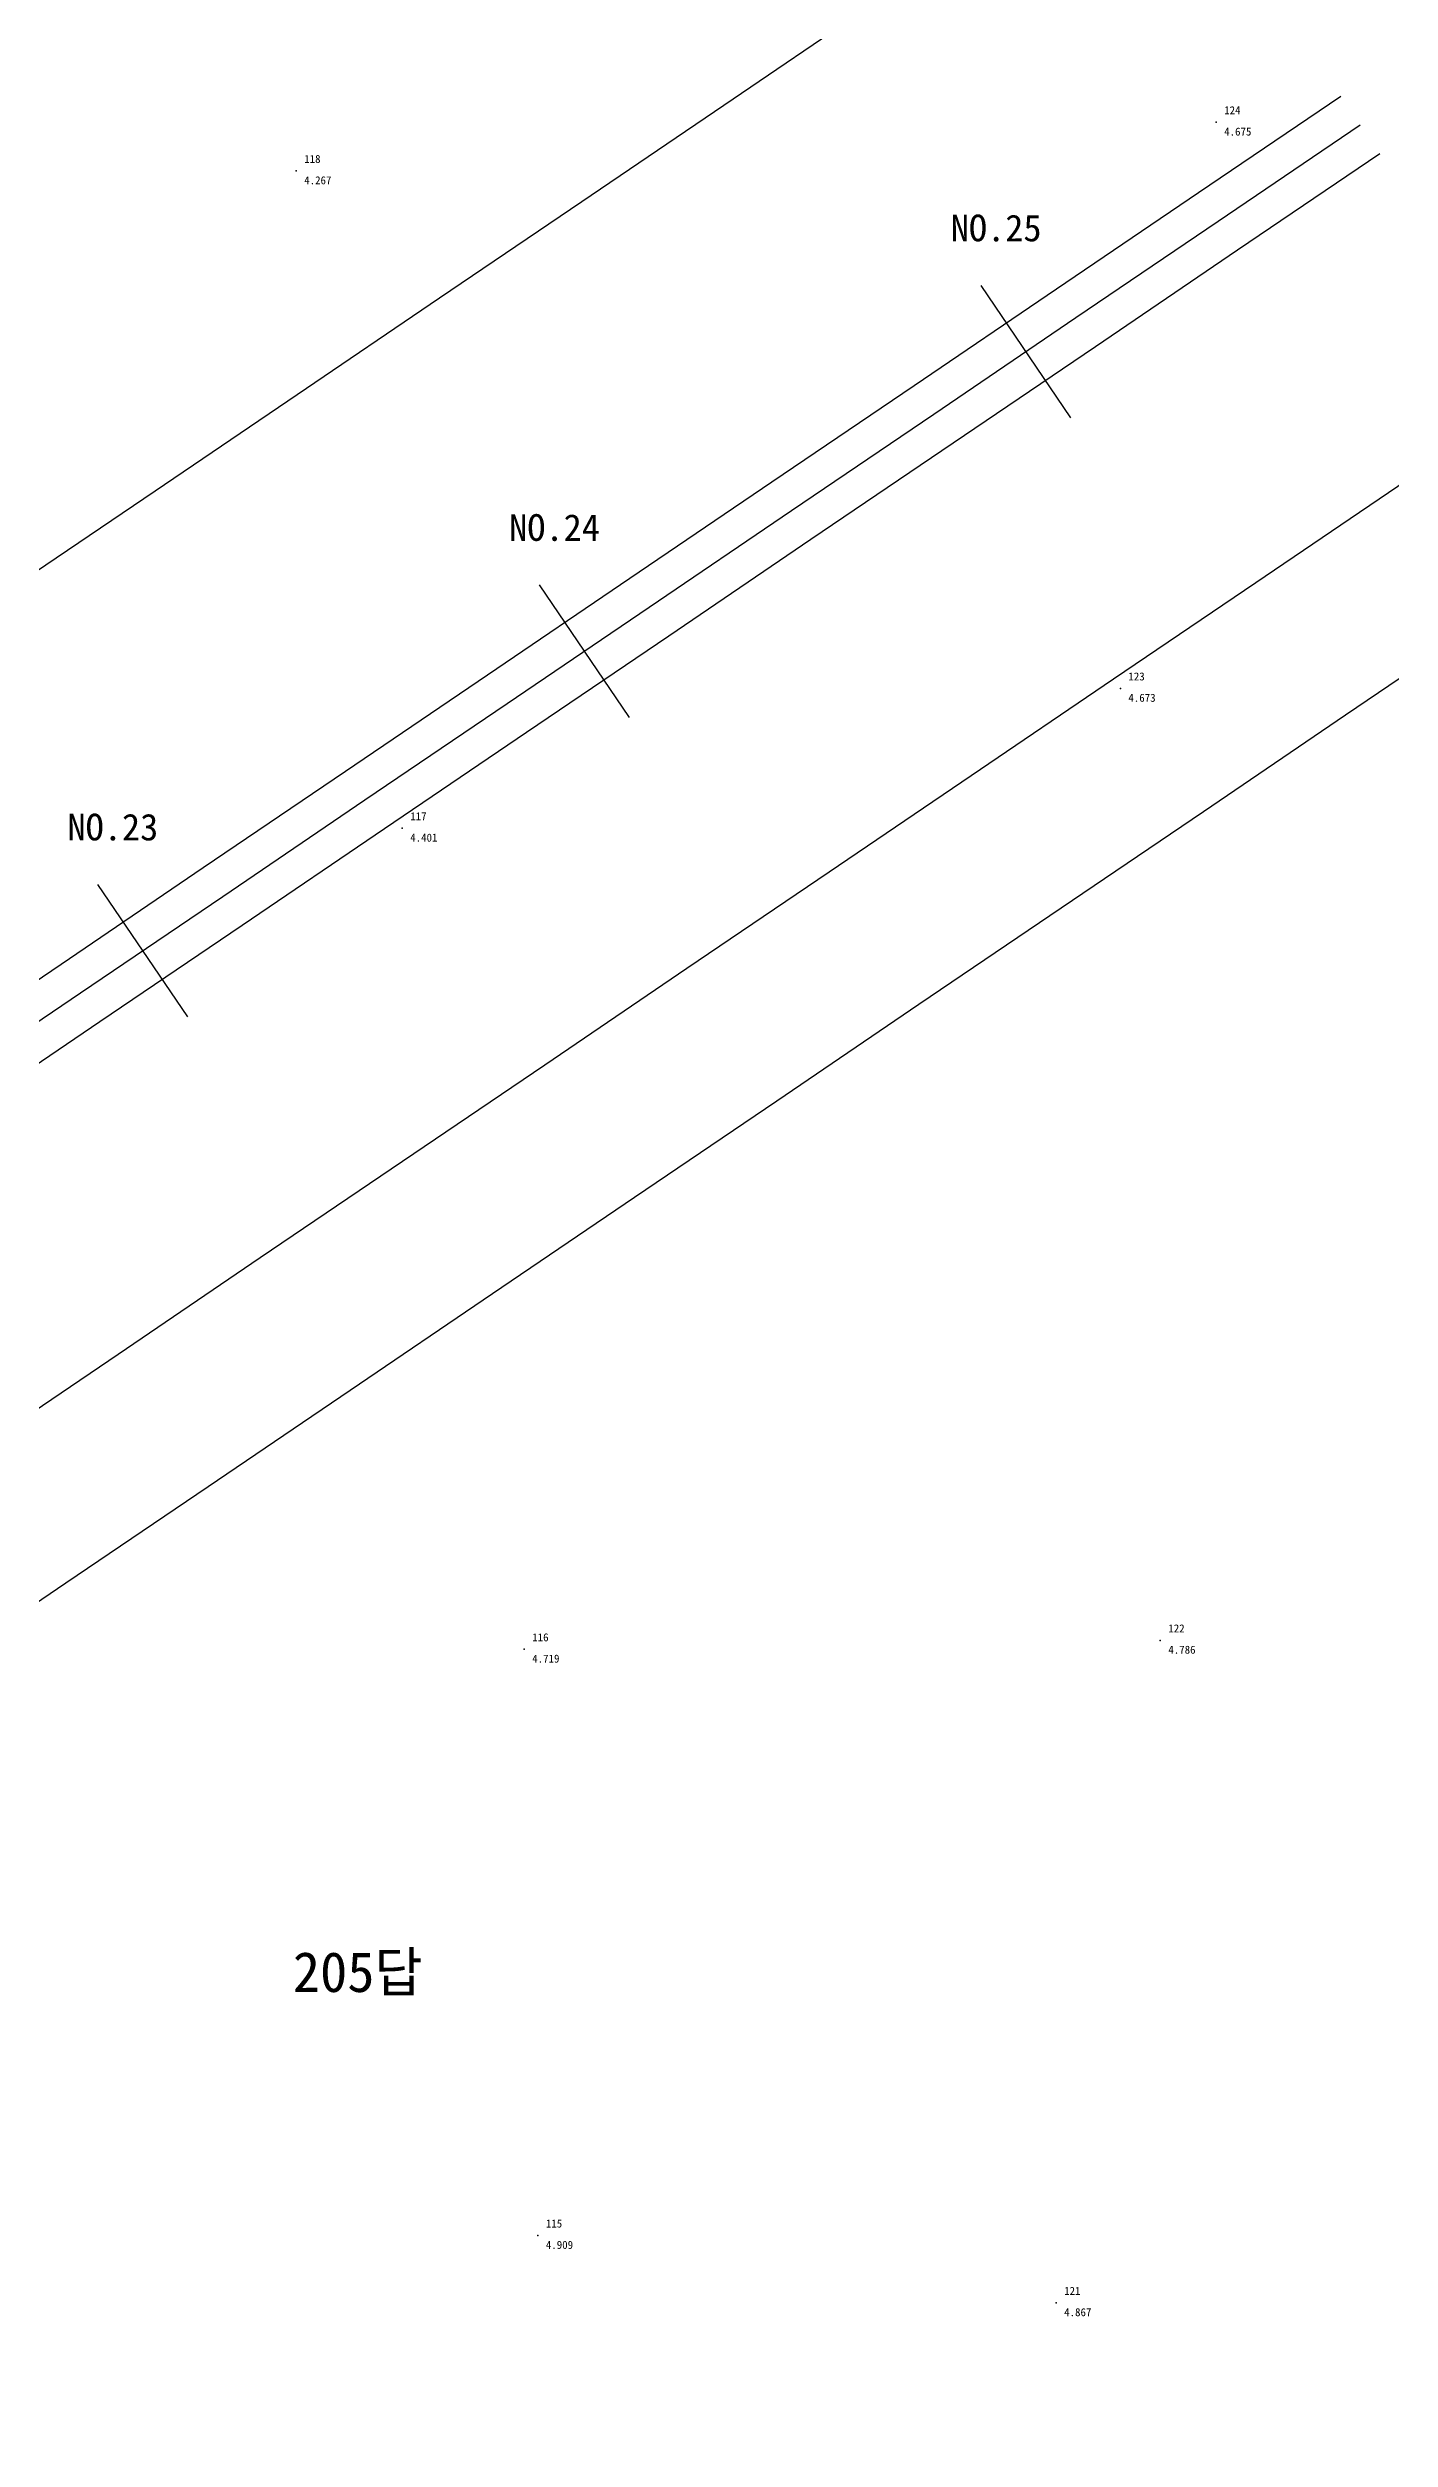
# Model space of a CAD drawing. Header units: millimetres. Extents: x 251155 to 251723, y 283328 to 283664.
# Drawn here: x 251620.8 to 251671.1, y 283503.2 to 283592.9 of the extents above; entities that cross this region are included whole.
import ezdxf

# ---------------------------------------------------------------- set-up
doc = ezdxf.new("R2010")
doc.units = ezdxf.units.MM
for name, color, linetype in [('CL', 1, 'Continuous'), ('PointElev', 7, 'Continuous'), ('PointNum', 7, 'Continuous'), ('PointPnt', 6, 'Continuous'), ('도로', 8, 'Continuous'), ('수로', 5, 'Continuous'), ('지번', 3, 'Continuous'), ('측점', 2, 'Continuous')]:
    doc.layers.add(name, color=color, linetype=linetype)

msp = doc.modelspace()

# ---------------------------------------------------------------- linework, layer by layer
at = {"layer": 'CL'}
msp.add_lwpolyline([(251568.76, 283521.301), (251574.088, 283524.917), (251579.417, 283528.533), (251584.745, 283532.149), (251590.074, 283535.764), (251595.402, 283539.38), (251600.73, 283542.996), (251606.059, 283546.611), (251611.387, 283550.227), (251616.716, 283553.843), (251622.044, 283557.459), (251627.373, 283561.074), (251632.701, 283564.69), (251638.029, 283568.306), (251643.358, 283571.921), (251648.686, 283575.537), (251654.015, 283579.153), (251659.343, 283582.769), (251664.672, 283586.384), (251670, 283590)], dxfattribs=at)
at = {"layer": 'PointPnt'}
for p in [(251664.601, 283590.094, 4.675), (251630.127, 283588.268, 4.267), (251661.011, 283568.868, 4.673), (251634.101, 283563.626, 4.401), (251638.672, 283532.847, 4.719), (251662.508, 283533.181, 4.786), (251639.183, 283510.869, 4.909), (251658.605, 283508.345, 4.867)]:
    msp.add_point(p, dxfattribs=at)
at = {"layer": '도로'}
for points in [[(251566.227, 283536.502), (251571.556, 283540.117), (251576.884, 283543.733), (251582.213, 283547.349), (251587.541, 283550.965), (251592.869, 283554.58), (251598.198, 283558.196), (251603.526, 283561.812), (251608.855, 283565.427), (251614.183, 283569.043), (251619.512, 283572.659), (251624.84, 283576.275), (251630.168, 283579.89), (251635.497, 283583.506), (251640.825, 283587.122), (251646.154, 283590.738), (251651.482, 283594.353), (251656.811, 283597.969), (251662.139, 283601.585)], [(251564.841, 283504.14), (251570.169, 283507.756), (251575.498, 283511.372), (251580.826, 283514.987), (251586.155, 283518.603), (251591.483, 283522.219), (251596.812, 283525.835), (251602.14, 283529.45), (251607.468, 283533.066), (251612.797, 283536.682), (251618.125, 283540.297), (251623.454, 283543.913), (251628.782, 283547.529), (251634.111, 283551.145), (251639.439, 283554.76), (251644.767, 283558.376), (251650.096, 283561.992), (251655.424, 283565.607), (251660.753, 283569.223), (251666.081, 283572.839), (251671.41, 283576.455), (251676.738, 283580.07)], [(251568.21, 283499.175), (251573.539, 283502.791), (251578.867, 283506.407), (251584.195, 283510.023), (251589.524, 283513.638), (251594.852, 283517.254), (251600.181, 283520.87), (251605.509, 283524.485), (251610.837, 283528.101), (251616.166, 283531.717), (251621.494, 283535.333), (251626.823, 283538.948), (251632.151, 283542.564), (251637.48, 283546.18), (251642.808, 283549.795), (251648.136, 283553.411), (251653.465, 283557.027), (251658.793, 283560.643), (251664.122, 283564.258), (251669.45, 283567.874), (251674.779, 283571.49), (251680.107, 283575.105)]]:
    msp.add_lwpolyline(points, dxfattribs=at)
at = {"layer": '수로'}
for points in [[(251568.03, 283522.377), (251573.358, 283525.993), (251578.687, 283529.609), (251584.015, 283533.224), (251589.344, 283536.84), (251594.672, 283540.456), (251600.001, 283544.071), (251605.329, 283547.687), (251610.657, 283551.303), (251615.986, 283554.919), (251621.314, 283558.534), (251626.643, 283562.15), (251631.971, 283565.766), (251637.299, 283569.381), (251642.628, 283572.997), (251647.956, 283576.613), (251653.285, 283580.229), (251658.613, 283583.844), (251663.942, 283587.46), (251669.27, 283591.076)], [(251564.161, 283516.61), (251569.49, 283520.226), (251574.818, 283523.841), (251580.147, 283527.457), (251585.475, 283531.073), (251590.804, 283534.689), (251596.132, 283538.304), (251601.46, 283541.92), (251606.789, 283545.536), (251612.117, 283549.151), (251617.446, 283552.767), (251622.774, 283556.383), (251628.103, 283559.999), (251633.431, 283563.614), (251638.759, 283567.23), (251644.088, 283570.846), (251649.416, 283574.461), (251654.745, 283578.077), (251660.073, 283581.693), (251665.402, 283585.309), (251670.73, 283588.924)]]:
    msp.add_lwpolyline(points, dxfattribs=at)
at = {"layer": '측점'}
for p, q in [((251655.779, 283583.976), (251659.148, 283579.011)), ((251639.23, 283572.746), (251642.599, 283567.781)), ((251622.68, 283561.516), (251626.049, 283556.551))]:
    msp.add_line(p, q, dxfattribs=at)

# ---------------------------------------------------------------- texts
at = {"layer": 'PointElev'}
for s, p in [('4.675', (251664.901, 283589.594)), ('4.267', (251630.427, 283587.768)), ('4.673', (251661.311, 283568.368)), ('4.401', (251634.401, 283563.126)), ('4.719', (251638.972, 283532.347)), ('4.786', (251662.808, 283532.681)), ('4.909', (251639.483, 283510.369)), ('4.867', (251658.905, 283507.845))]:
    msp.add_text(s, height=0.3, dxfattribs=at).set_placement(p)
at = {"layer": 'PointNum'}
for s, p in [('124', (251664.901, 283590.394)), ('118', (251630.427, 283588.568)), ('123', (251661.311, 283569.168)), ('117', (251634.401, 283563.926)), ('116', (251638.972, 283533.147)), ('122', (251662.808, 283533.481)), ('115', (251639.483, 283511.169)), ('121', (251658.905, 283508.645))]:
    msp.add_text(s, height=0.3, dxfattribs=at).set_placement(p)
at = {"layer": '지번'}
msp.add_text('205답', height=1.5, dxfattribs=at).set_placement((251630, 283520))
at = {"layer": '측점'}
for s, p in [('NO.25', (251654.656, 283585.631)), ('NO.24', (251638.107, 283574.401)), ('NO.23', (251621.557, 283563.171))]:
    msp.add_text(s, height=1, dxfattribs=at).set_placement(p)

doc.saveas('drawing.dxf')
